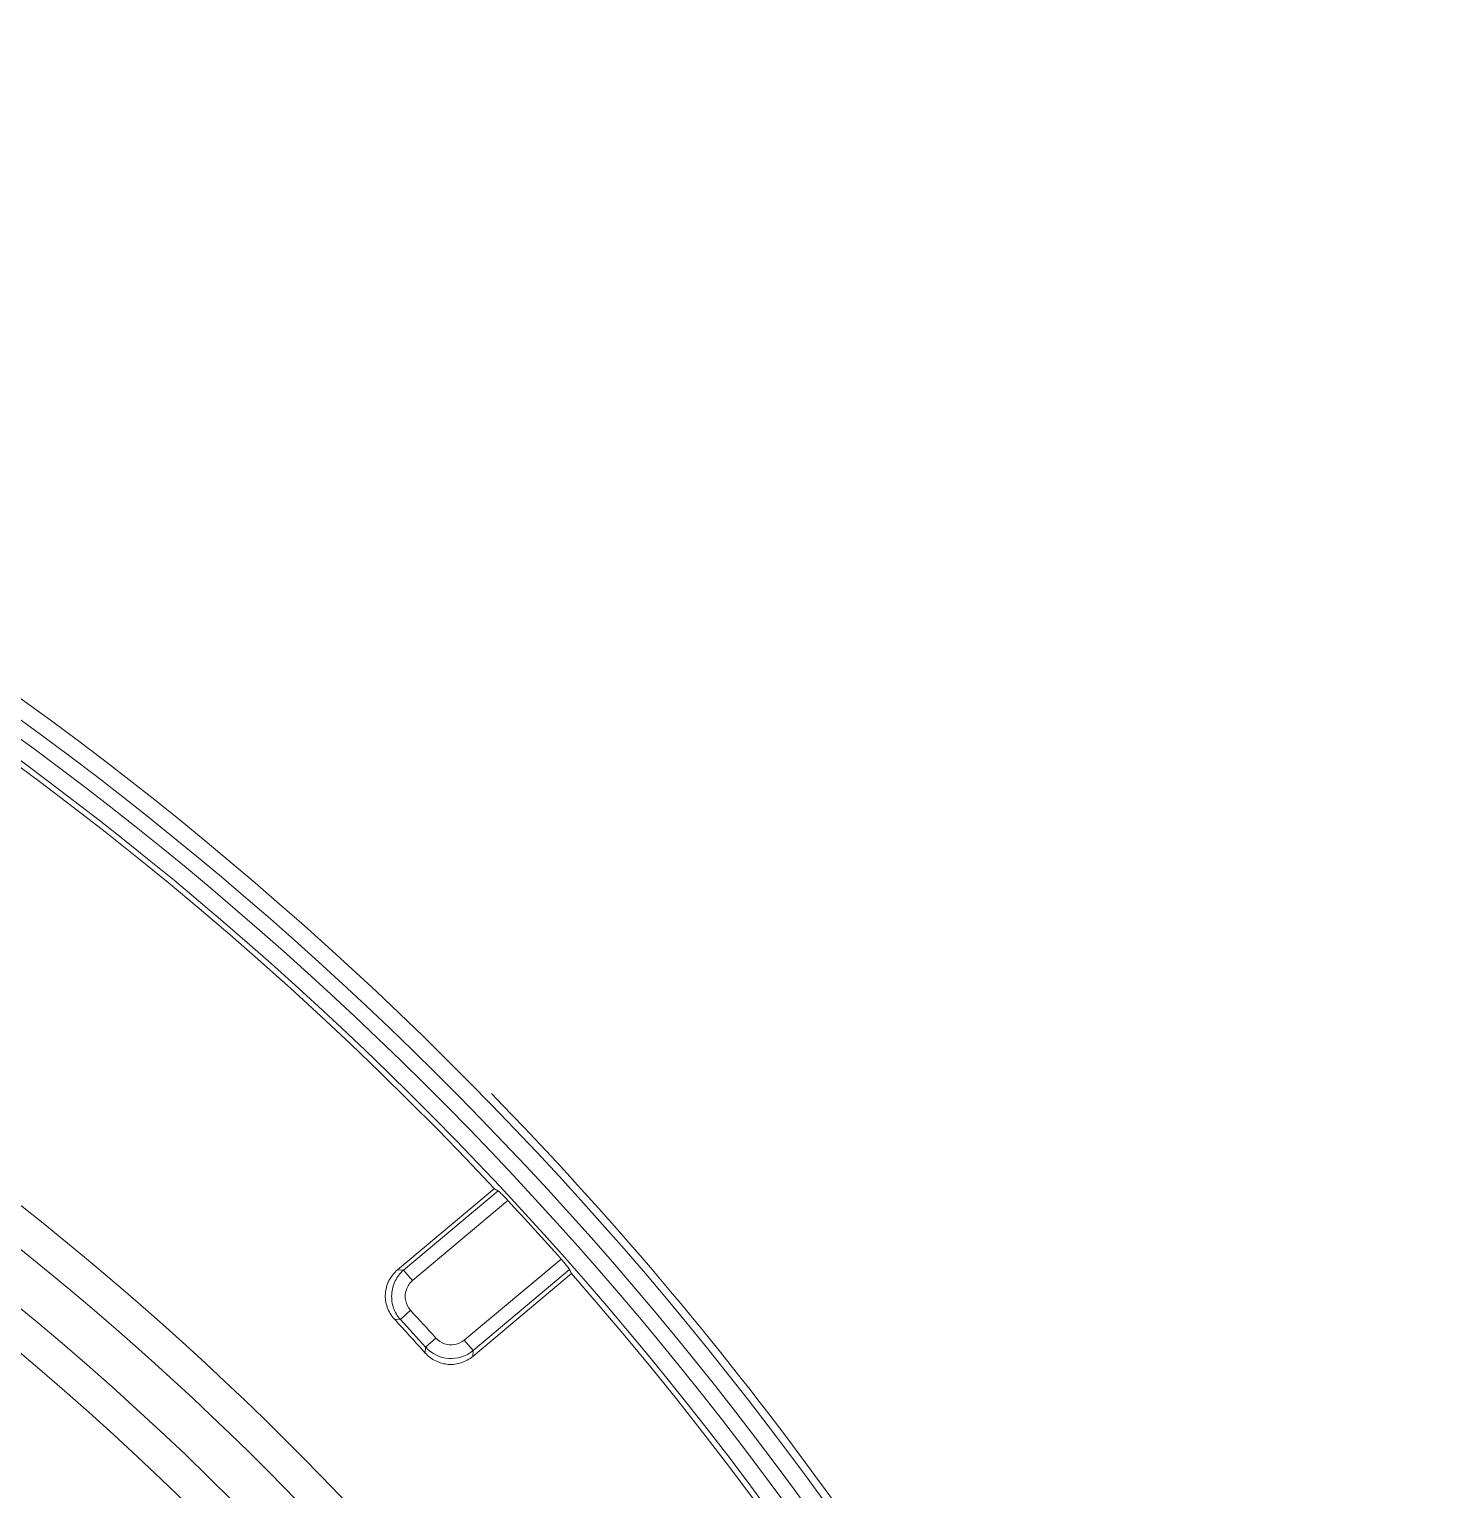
# Model space of a CAD drawing. Header units: millimetres. Extents: x 2432 to 4206, y 1282 to 1824.
# Drawn here: x 2863.18 to 2903.75, y 1626.55 to 1668.6 of the extents above; entities that cross this region are included whole.
import ezdxf

# ---------------------------------------------------------------- set-up
doc = ezdxf.new("R2010")
doc.units = ezdxf.units.MM
doc.layers.add('core', color=7, linetype='Continuous', lineweight=20)

msp = doc.modelspace()

# ---------------------------------------------------------------- linework, layer by layer
at = {"layer": 'core'}
for p, q in [((2873.786, 1632.888), (2876.571, 1635.224)), ((2876.679, 1635.16), (2873.958, 1632.877)), ((2876.961, 1634.883), (2874.212, 1632.575)), ((2873.786, 1632.888), (2873.958, 1632.877)), ((2874.212, 1632.575), (2873.958, 1632.877)), ((2875.706, 1630.862), (2878.49, 1633.197)), ((2875.96, 1630.56), (2878.737, 1632.891)), ((2878.789, 1632.779), (2875.948, 1630.395)), ((2873.867, 1631.456), (2874.157, 1631.723)), ((2873.867, 1631.456), (2873.696, 1631.466)), ((2874.887, 1630.919), (2874.594, 1630.656)), ((2875.96, 1630.56), (2875.706, 1630.862)), ((2874.582, 1630.492), (2874.594, 1630.656)), ((2875.96, 1630.56), (2875.948, 1630.395))]:
    msp.add_line(p, q, dxfattribs=at)
for centre, radius, start, end in [((2803.251, 1566.489), 102.106, 14.82382, 151.07152), ((2803.251, 1566.489), 101.607, 14.8262, 150.88167), ((2803.251, 1566.489), 101.159, 14.89345, 150.74007), ((2803.251, 1566.489), 100.659, 14.89585, 150.80622), ((2803.251, 1566.489), 100.5, 43.15179, 85.61752), ((2809.281, 1566.489), 86.814, 316.84438, 88.8719), ((2809.281, 1566.489), 85.826, 320.71572, 88.869), ((2809.281, 1566.489), 84.503, 2.75328, 87.24672), ((2809.281, 1566.489), 83.513, 2.75328, 87.24672), ((2803.251, 1566.489), 102.331, 28.10093, 44.3029), ((2803.251, 1566.489), 100.553, 41.56104, 42.85751), ((2803.251, 1566.489), 100.5, 318.73061, 41.26939), ((2803.251, 1566.489), 96.348, 41.96866, 42.61446), ((2803.251, 1566.489), 95.835, 41.90066, 42.68813), ((2803.251, 1566.489), 95.954, 41.96866, 42.61446), ((2875.328, 1631.334), 0.999, 222.7294, 309.2386)]:
    msp.add_arc(centre, radius, start, end, dxfattribs=at)
for centre, major_axis, start_param, end_param in [((2824.656, 1540.979), (-72.018, 85.827), -1.21805, -1.216919), ((2782.329, 1591.423), (-70.393, 83.891), -1.851352, -1.850222)]:
    msp.add_ellipse(centre, major_axis=major_axis, ratio=0.954809, start_param=start_param, end_param=end_param, dxfattribs=at)
for points, knots in [([(2876.961, 1634.883), (2876.92, 1634.927), (2876.847, 1635.005), (2876.752, 1635.096), (2876.7, 1635.147), (2876.679, 1635.16)], [0, 0, 0, 0, 0.454396, 0.812462, 1, 1, 1, 1]), ([(2873.786, 1632.888), (2873.684, 1632.803), (2873.514, 1632.59), (2873.407, 1632.199), (2873.463, 1631.797), (2873.605, 1631.564), (2873.696, 1631.466)], [0, 0, 0, 0, 0.252066, 0.499904, 0.747712, 1, 1, 1, 1]), ([(2873.958, 1632.877), (2873.859, 1632.792), (2873.693, 1632.576), (2873.591, 1632.183), (2873.645, 1631.782), (2873.781, 1631.551), (2873.867, 1631.456)], [0, 0, 0, 0, 0.248683, 0.50342, 0.756373, 1, 1, 1, 1]), ([(2878.737, 1632.891), (2878.727, 1632.913), (2878.681, 1632.969), (2878.6, 1633.072), (2878.529, 1633.153), (2878.49, 1633.197)], [0, 0, 0, 0, 0.186449, 0.544671, 1, 1, 1, 1]), ([(2874.157, 1631.723), (2874.09, 1631.799), (2873.99, 1631.994), (2874.009, 1632.322), (2874.135, 1632.505), (2874.212, 1632.575)], [0, 0, 0, 0, 0.323556, 0.667464, 1, 1, 1, 1]), ([(2875.706, 1630.862), (2875.627, 1630.8), (2875.441, 1630.705), (2875.127, 1630.728), (2874.956, 1630.847), (2874.887, 1630.919)], [0, 0, 0, 0, 0.336089, 0.666024, 1, 1, 1, 1]), ([(2874.582, 1630.492), (2874.666, 1630.398), (2874.872, 1630.241), (2875.243, 1630.14), (2875.625, 1630.187), (2875.851, 1630.314), (2875.948, 1630.395)], [0, 0, 0, 0, 0.251929, 0.499921, 0.747767, 1, 1, 1, 1])]:
    msp.add_open_spline(points, degree=3, knots=knots, dxfattribs=at)

doc.saveas('drawing.dxf')
